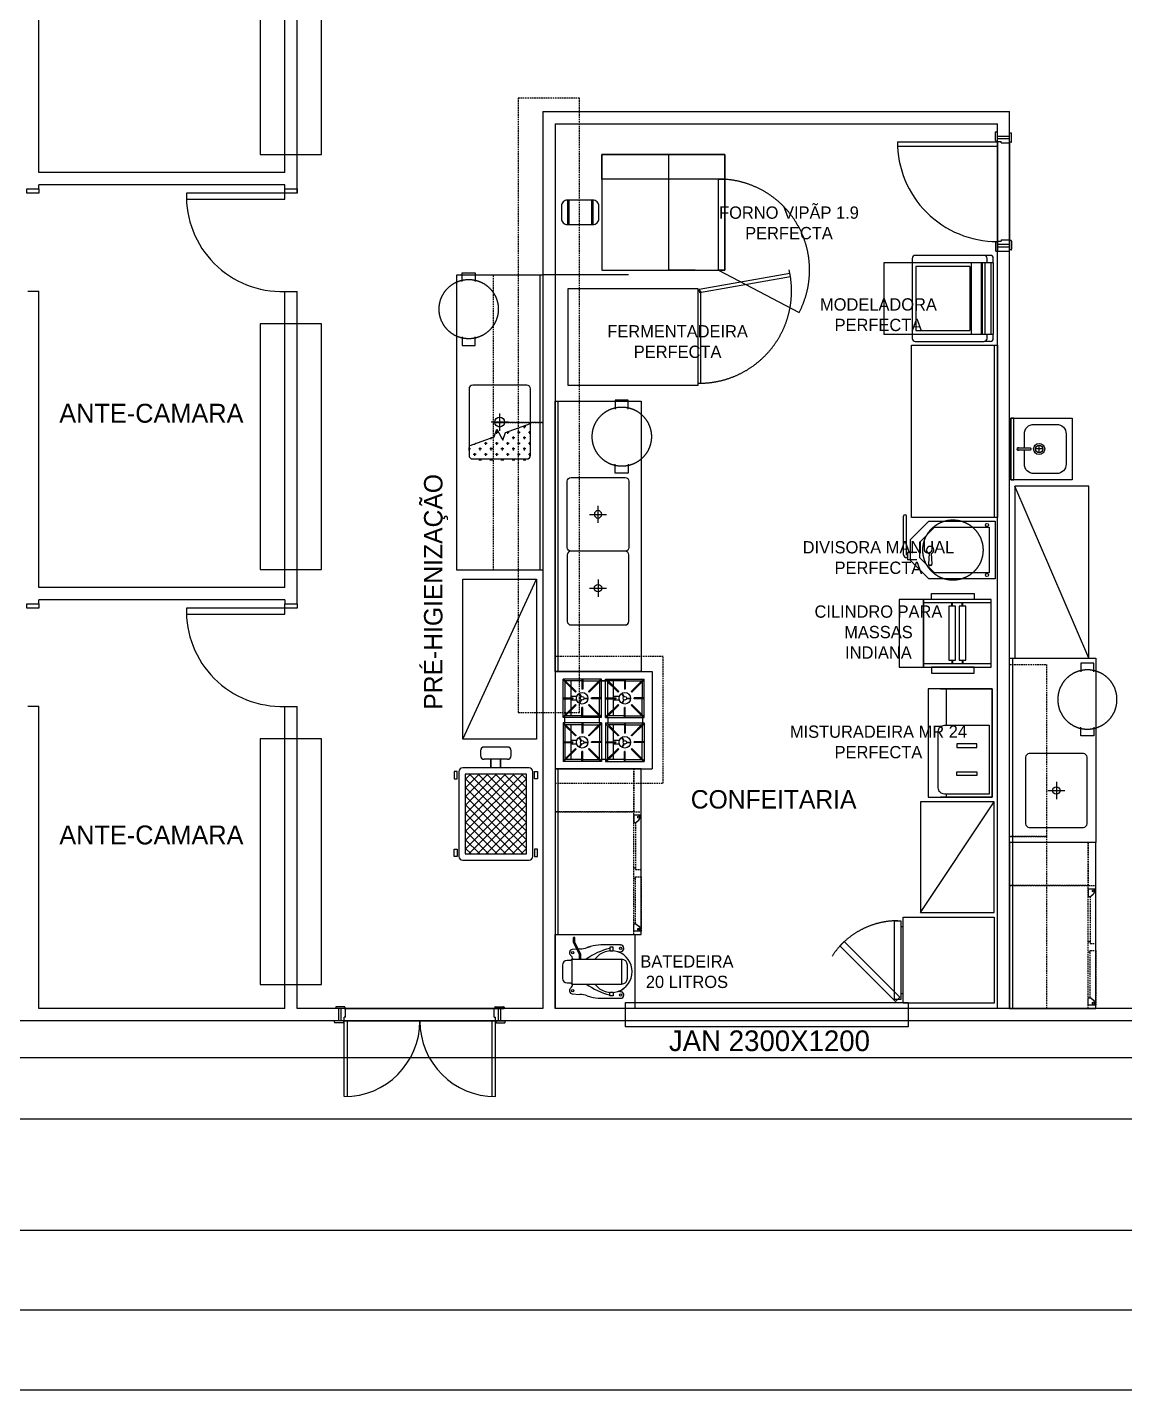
# Model space of a CAD drawing. Header units: millimetres. Extents: x -18806 to 201070, y -25046 to 92854.
# Drawn here: x 67448 to 76381, y -19187 to -8103 of the extents above; entities that cross this region are included whole.
import ezdxf
from ezdxf.enums import TextEntityAlignment as Align

# ---------------------------------------------------------------- set-up
doc = ezdxf.new("R2010")
doc.units = ezdxf.units.MM
doc.header["$LTSCALE"] = 50
doc.linetypes.add('HIDDEN', pattern=[0.375, 0.25, -0.125])
doc.linetypes.add('HIDDEN2', pattern=[0.1875, 0.125, -0.0625])
for name, color, linetype in [('9-LAYOUT', 8, 'Continuous'), ('LAYA', 8, 'Continuous'), ('LAYC', 4, 'Continuous'), ('P1', 1, 'Continuous'), ('P2', 2, 'Continuous'), ('SOB', 8, 'HIDDEN2'), ('TEXTO_LEGENDA', 7, 'Continuous')]:
    doc.layers.add(name, color=color, linetype=linetype)
doc.styles.add('1', font='stylu.ttf', dxfattribs={"width": 0.75, "height": 0.35})
doc.styles.add('2', font='stylu.ttf', dxfattribs={"height": 0.35})
doc.styles.add('arial', font='ARIAL.TTF')
doc.dimstyles.new('1', dxfattribs={"dimtxt": 0.2, "dimasz": 0.1, "dimexe": 0.1, "dimexo": 0.9, "dimgap": 0.1, "dimtad": 1, "dimzin": 0, "dimdsep": 46, "dimtxsty": '1', "dimsah": 1, "dimcen": -0.1, "dimclrt": 1, "dimadec": 0, "dimazin": 0, "dimtfac": 1, "dimtmove": 0, "dimatfit": 1, "dimfxl": 0, "dimtolj": 1, "dimtzin": 0, "dimarcsym": 0})
doc.dimstyles.new('RB', dxfattribs={"dimscale": 0, "dimtxt": 0.15, "dimasz": 0.15, "dimexe": 0.15, "dimexo": 0.2, "dimgap": 0.05, "dimtad": 1, "dimzin": 1, "dimtxsty": 'arial', "dimcen": 0.09, "dimclrd": 7, "dimclre": 7, "dimclrt": 7, "dimadec": 1, "dimazin": 0, "dimtfac": 1, "dimtofl": 0, "dimtmove": 2, "dimatfit": 2, "dimfxl": 0, "dimarcsym": 0})

# ---------------------------------------------------------------- blocks, each defined once
blk = doc.blocks.new('*D196')
at = {"color": 0, "lineweight": -2}
for p, q in [((55901, -16987), (55901, -19187)), ((113171, -16987), (113171, -19187)), ((55901, -19187), (113171, -19187))]:
    blk.add_line(p, q, dxfattribs=at)
at = {"color": 0}
for points in [[(55901, -19187), (55901, -19187), (55901, -19187)], [(113171, -19187), (113171, -19187), (113171, -19187)]]:
    blk.add_solid(points, dxfattribs=at)
at = {"layer": 'Defpoints', "color": 0}
for p in [(55901, -16986), (113171, -16986), (113171, -19187)]:
    blk.add_point(p, dxfattribs=at)
at = {"color": 7, "insert": (84536, -19186), "char_height": 0.35, "attachment_point": 5, "style": '1'}
blk.add_mtext('\\A1;57270.00', dxfattribs=at)
blk = doc.blocks.new('*D197')
at = {"color": 0, "lineweight": -2}
for p, q in [((56101, -16487), (56101, -18536)), ((112971, -16487), (112971, -18536)), ((56101, -18536), (112971, -18536))]:
    blk.add_line(p, q, dxfattribs=at)
at = {"color": 0}
for points in [[(56101, -18536), (56101, -18536), (56101, -18536)], [(112971, -18536), (112971, -18536), (112971, -18536)]]:
    blk.add_solid(points, dxfattribs=at)
at = {"layer": 'Defpoints', "color": 0}
for p in [(56101, -16486), (112971, -16486), (112971, -18536)]:
    blk.add_point(p, dxfattribs=at)
at = {"color": 7, "insert": (84536, -18535), "char_height": 0.35, "attachment_point": 5, "style": '1'}
blk.add_mtext('\\A1;56870.00', dxfattribs=at)
blk = doc.blocks.new('*D198')
at = {"color": 0, "lineweight": -2}
for p, q in [((59101, -16191), (59101, -17893)), ((109971, -16191), (109971, -17893)), ((109971, -17892), (59101, -17892))]:
    blk.add_line(p, q, dxfattribs=at)
at = {"color": 0}
for points in [[(59101, -17892), (59101, -17892), (59101, -17892)], [(109971, -17892), (109971, -17892), (109971, -17892)]]:
    blk.add_solid(points, dxfattribs=at)
at = {"layer": 'Defpoints', "color": 0}
for p in [(59101, -16190), (109971, -16190), (59101, -17892)]:
    blk.add_point(p, dxfattribs=at)
at = {"color": 7, "insert": (84536, -17892), "char_height": 0.35, "attachment_point": 5, "style": '1'}
blk.add_mtext('\\A1;50870.00', dxfattribs=at)
blk = doc.blocks.new('BATEDEIRA_20')
at = {"layer": 'LAYA'}
for p, q in [((0.208, -0.098), (0.208, -0.127)), ((0.352, -0.06), (0.246, -0.06)), ((0.391, -0.127), (0.391, -0.098)), ((0.119, -0.14), (0.114, -0.203)), ((0.208, -0.127), (0.198, -0.137)), ((0.208, -0.127), (0.198, -0.137)), ((0.198, -0.137), (0.198, -0.144)), ((0.4, -0.137), (0.391, -0.127)), ((0.391, -0.127), (0.4, -0.137)), ((0.4, -0.144), (0.4, -0.137)), ((0.4, -0.199), (0.44, -0.199)), ((0.4, -0.209), (0.442, -0.209)), ((0.44, -0.199), (0.536, -0.151)), ((0.442, -0.209), (0.44, -0.199)), ((0.442, -0.209), (0.539, -0.161)), ((0.482, -0.178), (0.479, -0.14)), ((0.484, -0.203), (0.482, -0.178)), ((0.484, -0.203), (0.483, -0.189)), ((0.536, -0.151), (0.578, -0.151)), ((0.539, -0.161), (0.536, -0.151)), ((0.539, -0.161), (0.578, -0.161)), ((0.578, -0.161), (0.578, -0.151)), ((0.103, -0.262), (0.095, -0.289)), ((0.504, -0.289), (0.496, -0.262)), ((0.496, -0.262), (0.504, -0.289)), ((0.082, -0.372), (0.082, -0.534)), ((0.516, -0.534), (0.516, -0.372)), ((0.135, -0.539), (0.139, -0.513)), ((0.139, -0.513), (0.135, -0.539)), ((0.4, -0.541), (0.198, -0.541)), ((0.459, -0.513), (0.463, -0.539)), ((0.459, -0.513), (0.463, -0.539))]:
    blk.add_line(p, q, dxfattribs=at)
for points in [[(0.131, -0.474), (0.102, -0.474), (0.102, -0.445), (0.131, -0.445)], [(0.468, -0.474), (0.497, -0.474), (0.497, -0.445), (0.468, -0.445)]]:
    blk.add_lwpolyline(points, close=True, dxfattribs=at)
for centre in [(0.145, -0.144), (0.453, -0.144), (0.109, -0.534), (0.489, -0.534)]:
    blk.add_circle(centre, 0.00963, dxfattribs=at)
for centre, radius, start, end in [((0.246, -0.098), 0.0385, 90, 180), ((0.352, -0.098), 0.0385, 0, 90), ((-0.174, -0.179), 0.289, 343.3008, 355.2364), ((-0.174, -0.179), 0.289, 343.3008, 355.2364), ((0.145, -0.144), 0.0266, 40.1184, 170.4727), ((0.202, -0.096), 0.0481, 220.1184, 264.673), ((0.396, -0.096), 0.0481, 275.327, 319.8816), ((0.453, -0.144), 0.0266, 9.5273, 139.8816), ((0.772, -0.179), 0.289, 184.7636, 196.6992), ((0.371, -0.372), 0.289, 163.3008, 180), ((0.613, -0.559), 0.515, 143.716, 167.2529), ((0.299, -0.459), 0.169, 126.8699, 53.1301), ((-0.015, -0.559), 0.515, 12.7471, 36.284), ((0.227, -0.372), 0.289, 0, 16.6992), ((0.109, -0.534), 0.0265, 180, 350.356), ((0.109, -0.534), 0.0265, 180, 350.356), ((0.299, -0.459), 0.169, 198.5688, 341.4312), ((0.489, -0.534), 0.0265, 189.644, 0), ((0.489, -0.534), 0.0265, 189.644, 0)]:
    blk.add_arc(centre, radius, start, end, dxfattribs=at)
at = {"layer": 'LAYC'}
for p, q in [((0.198, -0.137), (0.198, -0.541)), ((0.4, -0.137), (0.198, -0.137)), ((0.4, -0.137), (0.4, -0.541)), ((0.246, -0.589), (0.352, -0.589))]:
    blk.add_line(p, q, dxfattribs=at)
blk.add_lwpolyline([(0, 0), (0.6, 0), (0.6, -0.65), (0, -0.65)], close=True, dxfattribs=at)
for centre, start, end in [((0.246, -0.541), 180, 270), ((0.352, -0.541), 270, 0)]:
    blk.add_arc(centre, 0.0481, start, end, dxfattribs=at)
blk = doc.blocks.new('RHM1350E')
at = {"layer": '9-LAYOUT'}
for p, q in [((0, -25), (1350, -25)), ((458, -655), (458, -640)), ((542, -655), (542, -640))]:
    blk.add_line(p, q, dxfattribs=at)
blk.add_lwpolyline([(0, -700), (1350, -700), (1350, 0), (0, 0)], close=True, dxfattribs=at)
at = {"layer": '9-LAYOUT', "linetype": 'HIDDEN'}
for points in [[(0, 0), (0, -640), (1000, -640), (1000, 0)], [(1000, -640), (1350, -640), (1350, 0), (1000, 0)], [(1000, -700), (1350, -700), (1350, -640), (1000, -640)]]:
    blk.add_lwpolyline(points, close=True, dxfattribs=at)
at = {"layer": '9-LAYOUT'}
for points in [[(88, -654, -0.16868), (86, -660), (68, -682, -0.239349), (52, -690), (38, -690, -0.414214), (28, -680), (28, -640), (88, -640)], [(912, -654, 0.16868), (914, -660), (932, -682, 0.239349), (948, -690), (962, -690, 0.414214), (972, -680), (972, -640), (912, -640)]]:
    blk.add_lwpolyline(points, format="xyb", close=True, dxfattribs=at)
at = {"layer": '9-LAYOUT', "linetype": 'HIDDEN'}
for points in [[(88, -655), (471, -655), (471, -700), (28, -700), (28, -680)], [(912, -655), (529, -655), (529, -700), (972, -700), (972, -680)]]:
    blk.add_lwpolyline(points, dxfattribs=at)
at = {"layer": '9-LAYOUT'}
for centre in [(44, -680), (956, -680)]:
    blk.add_circle(centre, 7.12, dxfattribs=at)
blk = doc.blocks.new('1-127. Fogão 4 bocas simples pain.comb')
at = {"layer": 'P1'}
for p, q in [((-39.5, 0), (39.5, 0)), ((-25.2, -21.8), (-25.2, -22.5)), ((-22.8, -16.6), (-23.3, -17.1)), ((-17.4, -14.7), (-18.1, -14.7)), ((-12.7, -16.6), (-12.2, -17.1)), ((-10.3, -21.8), (-10.3, -22.5)), ((10.5, -21.8), (10.5, -22.5)), ((12.9, -16.6), (12.4, -17.1)), ((18.3, -14.7), (17.6, -14.7)), ((23, -16.6), (23.5, -17.1)), ((25.4, -21.8), (25.4, -22.5)), ((-23.3, -27.2), (-22.8, -27.7)), ((-18.1, -29.6), (-17.4, -29.6)), ((-12.2, -27.2), (-12.7, -27.7)), ((12.4, -27.2), (12.9, -27.7)), ((17.6, -29.6), (18.3, -29.6)), ((23.5, -27.2), (23, -27.7)), ((-22.8, -51.3), (-23.3, -51.8)), ((-17.4, -49.4), (-18.1, -49.4)), ((-12.7, -51.3), (-12.2, -51.8)), ((12.9, -51.3), (12.4, -51.8)), ((18.3, -49.4), (17.6, -49.4)), ((23, -51.3), (23.5, -51.8)), ((-25.2, -56.5), (-25.2, -57.3)), ((-23.3, -61.9), (-22.8, -62.4)), ((-18.1, -64.4), (-17.4, -64.4)), ((-12.2, -61.9), (-12.7, -62.4)), ((-10.3, -56.5), (-10.3, -57.3)), ((10.5, -56.5), (10.5, -57.3)), ((12.4, -61.9), (12.9, -62.4)), ((17.6, -64.4), (18.3, -64.4)), ((23.5, -61.9), (23, -62.4)), ((25.4, -56.5), (25.4, -57.3)), ((-39.5, -79), (39.5, -79))]:
    blk.add_line(p, q, dxfattribs=at)
at = {"layer": 'P1', "color": 1, "linetype": 'Continuous'}
for p, q in [((-39.5, -79), (-39.5, 0)), ((-2.1, -6.5), (-33.4, -6.5)), ((-33.4, -37.8), (-33.4, -6.5)), ((-33.4, -7.1), (-23.3, -17.1)), ((-32.8, -6.5), (-22.8, -16.6)), ((-31.9, -21.8), (-31.9, -8.6)), ((-31.3, -8), (-18.1, -8)), ((-18.1, -6.5), (-18.1, -14.7)), ((-17.4, -6.5), (-17.4, -14.7)), ((-4.2, -8), (-17.4, -8)), ((-2.7, -6.5), (-12.7, -16.6)), ((-2.1, -7.1), (-12.2, -17.1)), ((-3.6, -21.4), (-3.6, -8.6)), ((-2.1, -37.8), (-2.1, -6.5)), ((-2.1, -7.8), (2.3, -7.8)), ((2.3, -6.5), (33.6, -6.5)), ((2.3, -37.8), (2.3, -6.5)), ((2.3, -7.1), (12.4, -17.1)), ((2.9, -6.5), (12.9, -16.6)), ((3.8, -21.8), (3.8, -8.6)), ((4.4, -8), (17.6, -8)), ((17.6, -6.5), (17.6, -14.7)), ((18.3, -6.5), (18.3, -14.7)), ((31.5, -8), (18.3, -8)), ((33, -6.5), (23, -16.6)), ((33.6, -7.1), (23.5, -17.1)), ((32.1, -21.4), (32.1, -8.6)), ((33.6, -37.8), (33.6, -6.5)), ((39.5, -79), (39.5, 0)), ((-33.4, -21.8), (-25.2, -21.8)), ((-17.9, -20.7), (-17.9, -17.5)), ((-17.6, -20.7), (-17.6, -17.5)), ((-2.1, -21.8), (-10.3, -21.8)), ((-3.6, -21.8), (-3.6, -16.6)), ((2.3, -21.8), (10.5, -21.8)), ((17.8, -20.7), (17.8, -17.5)), ((18.1, -20.7), (18.1, -17.5)), ((33.6, -21.8), (25.4, -21.8)), ((32.1, -21.8), (32.1, -16.6)), ((-33.4, -22.5), (-25.2, -22.5)), ((-33.4, -37.2), (-23.3, -27.2)), ((-32.8, -37.8), (-22.8, -27.7)), ((-31.9, -22.5), (-31.9, -35.7)), ((-27.4, -31.3), (-31.8, -31.3)), ((-18.1, -31.3), (-26.3, -31.3)), ((-19.1, -22.7), (-21.9, -24.3)), ((-18.9, -23), (-21.7, -24.7)), ((-19.3, -26.6), (-19.3, -31.3)), ((-18.1, -37.8), (-18.1, -29.6)), ((-17.4, -37.8), (-17.4, -29.6)), ((-9.2, -31.3), (-17.4, -31.3)), ((-16.6, -23), (-13.8, -24.7)), ((-16.4, -22.7), (-13.6, -24.3)), ((-16.2, -26.6), (-16.2, -31.3)), ((-2.7, -37.8), (-12.7, -27.7)), ((-2.1, -37.2), (-12.2, -27.2)), ((-2.1, -22.5), (-10.3, -22.5)), ((-3.6, -31.3), (-8.1, -31.3)), ((-3.6, -22.5), (-3.6, -35.7)), ((2.3, -22.5), (10.5, -22.5)), ((2.3, -37.2), (12.4, -27.2)), ((2.9, -37.8), (12.9, -27.7)), ((3.8, -22.5), (3.8, -35.7)), ((8.3, -31.3), (3.9, -31.3)), ((17.6, -31.3), (9.4, -31.3)), ((16.6, -22.7), (13.8, -24.3)), ((16.8, -23), (14, -24.7)), ((16.5, -26.6), (16.5, -31.3)), ((17.6, -37.8), (17.6, -29.6)), ((18.3, -37.8), (18.3, -29.6)), ((26.5, -31.3), (18.3, -31.3)), ((19.1, -23), (21.9, -24.7)), ((19.3, -22.7), (22.1, -24.3)), ((19.5, -26.6), (19.5, -31.3)), ((33, -37.8), (23, -27.7)), ((33.6, -37.2), (23.5, -27.2)), ((33.6, -22.5), (25.4, -22.5)), ((32.1, -31.3), (27.6, -31.3)), ((32.1, -22.5), (32.1, -35.7)), ((-2.1, -37.8), (-33.4, -37.8)), ((-33.4, -41.3), (-33.4, -72.5)), ((-2.1, -41.3), (-33.4, -41.3)), ((-33.4, -41.8), (-23.3, -51.8)), ((-32.8, -41.3), (-22.8, -51.3)), ((-31.9, -37.8), (-31.9, -41.3)), ((-31.9, -41.3), (-31.9, -38.8)), ((-31.9, -56.5), (-31.9, -43.3)), ((-31.3, -36.3), (-18.1, -36.3)), ((-31.3, -42.8), (-18.1, -42.8)), ((-18.1, -41.3), (-18.1, -49.4)), ((-17.4, -36.3), (-4.2, -36.3)), ((-17.4, -41.3), (-17.4, -49.4)), ((-4.2, -42.8), (-17.4, -42.8)), ((-2.7, -41.3), (-12.7, -51.3)), ((-2.1, -41.8), (-12.2, -51.8)), ((-3.6, -56.1), (-3.6, -43.3)), ((-2.1, -36), (2.3, -36)), ((-2.1, -41.3), (-2.1, -72.5)), ((-2.1, -43.1), (2.3, -43.1)), ((2.3, -37.8), (33.6, -37.8)), ((2.3, -41.3), (33.6, -41.3)), ((2.3, -41.3), (2.3, -72.5)), ((2.3, -41.8), (12.4, -51.8)), ((2.9, -41.3), (12.9, -51.3)), ((3.8, -56.5), (3.8, -43.3)), ((4.4, -36.3), (17.6, -36.3)), ((4.4, -42.8), (17.6, -42.8)), ((17.6, -41.3), (17.6, -49.4)), ((18.3, -36.3), (31.5, -36.3)), ((18.3, -41.3), (18.3, -49.4)), ((31.5, -42.8), (18.3, -42.8)), ((33, -41.3), (23, -51.3)), ((33.6, -41.8), (23.5, -51.8)), ((31.9, -37.8), (31.9, -41.3)), ((32.1, -56.1), (32.1, -43.3)), ((33.6, -41.3), (33.6, -72.5)), ((-17.9, -55.4), (-17.9, -52.2)), ((-17.6, -55.4), (-17.6, -52.2)), ((-3.6, -56.5), (-3.6, -51.4)), ((17.8, -55.4), (17.8, -52.2)), ((18.1, -55.4), (18.1, -52.2)), ((32.1, -56.5), (32.1, -51.4)), ((-33.4, -56.5), (-25.2, -56.5)), ((-33.4, -57.3), (-25.2, -57.3)), ((-33.4, -72), (-23.3, -61.9)), ((-32.8, -72.5), (-22.8, -62.4)), ((-31.9, -57.3), (-31.9, -70.5)), ((-27.4, -66), (-31.8, -66)), ((-18.1, -66), (-26.3, -66)), ((-19.1, -57.4), (-21.9, -59.1)), ((-18.9, -57.8), (-21.7, -59.4)), ((-19.3, -61.3), (-19.3, -66)), ((-18.1, -72.5), (-18.1, -64.4)), ((-17.4, -72.5), (-17.4, -64.4)), ((-9.2, -66), (-17.4, -66)), ((-16.6, -57.8), (-13.8, -59.4)), ((-16.4, -57.4), (-13.6, -59.1)), ((-16.2, -61.3), (-16.2, -66)), ((-2.7, -72.5), (-12.7, -62.4)), ((-2.1, -72), (-12.2, -61.9)), ((-2.1, -56.5), (-10.3, -56.5)), ((-2.1, -57.3), (-10.3, -57.3)), ((-3.6, -66), (-8.1, -66)), ((-3.6, -57.3), (-3.6, -70.5)), ((2.3, -56.5), (10.5, -56.5)), ((2.3, -57.3), (10.5, -57.3)), ((2.3, -72), (12.4, -61.9)), ((2.9, -72.5), (12.9, -62.4)), ((3.8, -57.3), (3.8, -70.5)), ((8.3, -66), (3.9, -66)), ((17.6, -66), (9.4, -66)), ((16.6, -57.4), (13.8, -59.1)), ((16.8, -57.8), (14, -59.4)), ((16.5, -61.3), (16.5, -66)), ((17.6, -72.5), (17.6, -64.4)), ((18.3, -72.5), (18.3, -64.4)), ((26.5, -66), (18.3, -66)), ((19.1, -57.8), (21.9, -59.4)), ((19.3, -57.4), (22.1, -59.1)), ((19.5, -61.3), (19.5, -66)), ((33, -72.5), (23, -62.4)), ((33.6, -72), (23.5, -61.9)), ((33.6, -56.5), (25.4, -56.5)), ((33.6, -57.3), (25.4, -57.3)), ((32.1, -66), (27.6, -66)), ((32.1, -57.3), (32.1, -70.5)), ((-2.1, -72.5), (-33.4, -72.5)), ((-31.3, -71), (-18.1, -71)), ((-17.4, -71), (-4.2, -71)), ((-2.1, -71.3), (2.3, -71.3)), ((2.3, -72.5), (33.6, -72.5)), ((4.4, -71), (17.6, -71)), ((18.3, -71), (31.5, -71))]:
    blk.add_line(p, q, dxfattribs=at)
for centre, radius in [((-17.8, -22.2), 4.7), ((-17.8, -22.2), 1.45), ((18, -22.2), 4.7), ((18, -22.2), 1.45), ((-17.8, -56.9), 4.7), ((18, -56.9), 4.7), ((-17.8, -56.9), 1.45), ((18, -56.9), 1.45)]:
    blk.add_circle(centre, radius, dxfattribs=at)
blk = doc.blocks.new('MILE220C')
at = {"layer": '9-LAYOUT'}
blk.add_line((0, -25), (2200, -25), dxfattribs=at)
blk.add_lwpolyline([(0, -700), (0, 0), (2200, 0), (2200, -700)], close=True, dxfattribs=at)
blk = doc.blocks.new('60')
at = {"layer": 'LAYA'}
for p, q in [((0, -0.42), (0, -0.28)), ((-0.07, -0.35), (0.07, -0.35))]:
    blk.add_line(p, q, dxfattribs=at)
blk.add_circle((0, -0.35), 0.03, dxfattribs=at)
at = {"layer": 'LAYC'}
blk.add_lwpolyline([(-0.27, -0.6), (0.27, -0.6, 0.414214), (0.3, -0.57), (0.3, -0.13, 0.414214), (0.27, -0.1), (-0.27, -0.1, 0.414214), (-0.3, -0.13), (-0.3, -0.57, 0.414214)], format="xyb", close=True, dxfattribs=at)
blk = doc.blocks.new('Car80li')
at = {"layer": 'SOB'}
for points in [[(-0.225, 0.053), (-0.296, 0.053), (-0.296, -0.053), (-0.225, -0.053)], [(0.225, 0.053), (0.296, 0.053), (0.296, -0.053), (0.225, -0.053)]]:
    blk.add_lwpolyline(points, dxfattribs=at)
blk.add_circle((0, 0), 0.241, dxfattribs=at)
blk = doc.blocks.new('VIPÃO 1.9')
at = {"layer": 'LAYA'}
for p, q in [((0.15, 1.015), (0.15, 0.815)), ((0.16, 1.015), (0.16, 0.815)), ((0.345, 1.015), (0.345, 0.815)), ((0.355, 1.015), (0.355, 0.815))]:
    blk.add_line(p, q, dxfattribs=at)
blk.add_lwpolyline([(0.15, 0.815), (0.355, 0.815, 0.414214), (0.405, 0.865), (0.405, 0.965, 0.414214), (0.355, 1.015), (0.15, 1.015, 0.414214), (0.1, 0.965), (0.1, 0.865, 0.414214)], format="xyb", close=True, dxfattribs=at)
at = {"layer": 'LAYC'}
for points in [[(0.43, 0.445), (1.43, 0.445), (1.43, 1.385), (0.43, 1.385)], [(0.43, 1.385), (1.43, 1.385), (1.43, 1.185), (0.43, 1.185)], [(1.38, 1.185), (1.43, 1.185), (1.43, 0.445), (1.38, 0.445)]]:
    blk.add_lwpolyline(points, close=True, dxfattribs=at)
at = {"layer": 'SOB'}
blk.add_line((1.38, 0.445), (2.035, 0.1), dxfattribs=at)
blk.add_arc((1.38, 0.445), 0.74, 332.2155, 90, dxfattribs=at)
blk = doc.blocks.new('FERMENTADEIRA')
at = {"layer": 'LAYC'}
for points in [[(0, 0.79), (1.055, 0.79), (1.055, 0), (0, 0)], [(1.055, 0.02), (1.08, 0.02), (1.08, 0.77), (1.055, 0.77)]]:
    blk.add_lwpolyline(points, close=True, dxfattribs=at)
at = {"layer": 'SOB'}
blk.add_lwpolyline([(1.808, 0.888), (1.804, 0.913), (1.065, 0.782), (1.07, 0.758)], close=True, dxfattribs=at)
at = {"layer": 'SOB', "ltscale": 2}
blk.add_arc((1.068, 0.77), 0.75, 270, 13.2967, dxfattribs=at)
blk = doc.blocks.new('*D218')
at = {"layer": 'Defpoints', "color": 0}
for p in [(72670, -9139), (72883, -9139), (72883, -10079)]:
    blk.add_point(p, dxfattribs=at)
at = {"layer": 'LAYC', "color": 7, "lineweight": -2}
for p, q in [((72883, -9139), (72669, -9139)), ((72670, -10079), (72670, -9139)), ((72883, -10079), (72669, -10079))]:
    blk.add_line(p, q, dxfattribs=at)
at = {"layer": 'LAYC', "color": 7}
for points in [[(72669, -9139), (72670, -9139), (72670, -9139)], [(72669, -10079), (72670, -10079), (72670, -10079)]]:
    blk.add_solid(points, dxfattribs=at)
at = {"layer": 'LAYC', "color": 7, "insert": (72669, -9609), "char_height": 0.15, "attachment_point": 5, "rotation": 90, "style": 'arial'}
blk.add_mtext('940,00', dxfattribs=at)
blk = doc.blocks.new('MODELADORA_RT')
at = {"layer": 'LAYA'}
for p, q in [((-0.29, 0.26), (-0.73, 0.26)), ((-0.73, 0.26), (-0.73, -0.26)), ((-0.29, 0.26), (-0.29, -0.26)), ((-0.28, 0.29), (-0.28, -0.29)), ((-0.2, 0.29), (-0.2, -0.29)), ((-0.19, 0.29), (-0.19, -0.29)), ((-0.17, 0.29), (-0.17, -0.29)), ((-0.73, -0.26), (-0.29, -0.26))]:
    blk.add_line(p, q, dxfattribs=at)
at = {"layer": 'LAYC'}
for p, q in [((-0.175, 0.35), (-0.735, 0.35)), ((-0.125, 0.35), (-0.175, 0.35)), ((-0.1, 0.29), (-0.99, 0.29)), ((-0.99, 0.29), (-0.99, -0.29)), ((-0.76, 0.325), (-0.76, -0.325)), ((-0.15, 0.29), (-0.15, 0.325)), ((-0.12, 0.29), (-0.12, -0.29)), ((-0.1, 0.29), (-0.1, 0.325)), ((-0.1, 0.29), (-0.1, -0.29)), ((-0.99, -0.29), (-0.1, -0.29)), ((-0.15, -0.325), (-0.15, -0.29)), ((-0.1, -0.325), (-0.1, -0.29)), ((-0.735, -0.35), (-0.175, -0.35)), ((-0.125, -0.35), (-0.175, -0.35))]:
    blk.add_line(p, q, dxfattribs=at)
for centre, start, end in [((-0.735, 0.325), 90, 180), ((-0.175, 0.325), 0, 90), ((-0.125, 0.325), 0, 90), ((-0.735, -0.325), 180, 270), ((-0.175, -0.325), 270, 0), ((-0.125, -0.325), 270, 0)]:
    blk.add_arc(centre, 0.025, start, end, dxfattribs=at)
blk = doc.blocks.new('DIVISORA')
at = {"layer": 'LAYA'}
for p, q in [((-0.402, -0.038), (-0.402, 0.275)), ((-0.377, -0.042), (-0.377, 0.275)), ((-0.37, -0.038), (-0.377, -0.038)), ((-0.37, -0.062), (-0.377, -0.062)), ((-0.37, -0.02), (-0.37, -0.08)), ((-0.295, -0.02), (-0.37, -0.02)), ((-0.295, -0.08), (-0.37, -0.08)), ((-0.193, -0.025), (-0.199, -0.115)), ((-0.177, -0.025), (-0.171, -0.115)), ((-0.181, -0.126), (-0.189, -0.126))]:
    blk.add_line(p, q, dxfattribs=at)
for centre, radius, start, end in [((-0.39, 0.275), 0.0125, 0, 180), ((-0.185, 0), 0.03, 280.6977, 259.3023), ((-0.377, -0.038), 0.025, 180, 270), ((-0.189, -0.116), 0.01, 176.1859, 270), ((-0.189, -0.116), 0.007, 176.1859, 270), ((-0.181, -0.116), 0.007, 270, 3.8141), ((-0.181, -0.116), 0.01, 270, 3.8141)]:
    blk.add_arc(centre, radius, start, end, dxfattribs=at)
at = {"layer": 'LAYC'}
for points in [[(-0.195, 0.235), (0.345, 0.235), (0.345, -0.235), (-0.195, -0.235), (-0.345, -0.085), (-0.345, 0.085)], [(-0.149, 0.185), (0.295, 0.185), (0.295, -0.185), (-0.149, -0.185), (-0.27, -0.064), (-0.27, 0.064)]]:
    blk.add_lwpolyline(points, close=True, dxfattribs=at)
for centre in [(0.277, 0.203), (0.277, -0.203)]:
    blk.add_circle(centre, 0.0125, dxfattribs=at)
at = {"layer": 'SOB'}
blk.add_circle((0, 0), 0.245, dxfattribs=at)
blk = doc.blocks.new('MISTURADEIRA MR_24')
at = {"layer": 'LAYC'}
for p, q in [((0.1, -0.98), (0.1, -0.1)), ((0.1, -0.1), (0.52, -0.1)), ((0.47, -0.1), (0.47, -0.125)), ((0.47, -0.685), (0.47, -0.98)), ((0.52, -0.98), (0.1, -0.98))]:
    blk.add_line(p, q, dxfattribs=at)
for points in [[(0.62, -0.98), (0.62, -0.1), (0.1, -0.1), (0.1, -0.98)], [(0.225, -0.275), (0.388, -0.275), (0.388, -0.305), (0.225, -0.305)], [(0.225, -0.535), (0.388, -0.535), (0.388, -0.505), (0.225, -0.505)]]:
    blk.add_lwpolyline(points, close=True, dxfattribs=at)
blk.add_lwpolyline([(0.125, -0.685), (0.125, -0.125), (0.488, -0.125, -0.414214), (0.538, -0.175), (0.538, -0.635, -0.414214), (0.488, -0.685)], format="xyb", close=True, dxfattribs=at)
blk = doc.blocks.new('CILINDRO INDIANA')
at = {"layer": 'LAYA'}
for p, q in [((0.056, 0.321), (0.028, 0.321)), ((0.056, 0.316), (0.028, 0.316)), ((0.056, 0.237), (0.028, 0.237)), ((0.056, 0.232), (0.028, 0.232)), ((0.494, 0.321), (0.522, 0.321)), ((0.494, 0.316), (0.522, 0.316)), ((0.494, 0.237), (0.522, 0.237)), ((0.494, 0.232), (0.522, 0.232))]:
    blk.add_line(p, q, dxfattribs=at)
for points in [[(0.522, 0), (0.522, 0.55), (0.028, 0.55), (0.028, 0)], [(0.494, 0.29), (0.494, 0.346), (0.056, 0.346), (0.056, 0.29)], [(0.494, 0.206), (0.494, 0.262), (0.056, 0.262), (0.056, 0.206)]]:
    blk.add_lwpolyline(points, close=True, dxfattribs=at)
at = {"layer": 'LAYC'}
for points in [[(0, 0.55), (0.55, 0.55), (0.55, 0.75), (0, 0.75)], [(0, 0.14), (0, 0.487), (-0.049, 0.487), (-0.049, 0.14)], [(0.55, 0), (0.55, 0.55), (0, 0.55), (0, 0)], [(0.55, 0.14), (0.55, 0.487), (0.599, 0.487), (0.599, 0.14)]]:
    blk.add_lwpolyline(points, close=True, dxfattribs=at)
blk = doc.blocks.new('RV-2')
at = {"layer": 'LAYA', "linetype": 'HIDDEN2'}
blk.add_lwpolyline([(-0.15, -1.27), (0.302, -0.817), (0.338, -0.853), (-0.115, -1.305)], close=True, dxfattribs=at)
blk.add_arc((0.32, -0.835), 0.64, 180, 236.6497, dxfattribs=at)
at = {"layer": 'LAYC'}
for p, q in [((-0.273, -0.81), (-0.273, -0.79)), ((0.273, -0.81), (0.273, -0.79))]:
    blk.add_line(p, q, dxfattribs=at)
for points in [[(-0.35, -0.05), (0.35, -0.05), (0.35, -0.79), (-0.35, -0.79)], [(-0.32, -0.81), (0.32, -0.81), (0.32, -0.86), (-0.32, -0.86)]]:
    blk.add_lwpolyline(points, close=True, dxfattribs=at)
blk = doc.blocks.new('PORGRAN')
at = {"layer": 'P2', "linetype": 'Continuous'}
for p, q in [((-92.5, -3.9), (-92.5, -5)), ((-84.5, -5), (-92.5, -5)), ((-84.5, -5), (-92.5, -5)), ((-85.4, -3.5), (-92.1, -3.5)), ((-90, -15), (-90, -5)), ((-90, -15), (-90, -5)), ((-88, -15), (-88, -5)), ((-85.5, -5), (-4.5, -5)), ((-85.5, -5), (-4.5, -5)), ((-85, -3.9), (-85, -5)), ((-84.5, -12), (-84.5, -5)), ((-5.5, -12), (-5.5, -5)), ((-5.5, -5), (2.5, -5)), ((-5, -3.9), (-5, -5)), ((-4.6, -3.5), (2.1, -3.5)), ((-2, -15), (-2, -5)), ((0, -15), (0, -5)), ((2.5, -3.9), (2.5, -5)), ((-85.5, -15), (-93.5, -15)), ((-85.5, -15), (-93.5, -15)), ((-93.5, -16.1), (-93.5, -15)), ((-86.4, -16.5), (-93.1, -16.5)), ((-86.4, -16.5), (-93.1, -16.5)), ((-86, -16.1), (-86, -15)), ((-84.5, -12), (-85.5, -12)), ((-85.5, -15), (-85.5, -12)), ((-85.5, -15), (-4.5, -15)), ((-5.5, -12), (-4.5, -12)), ((-4.5, -15), (-4.5, -12)), ((-4.5, -15), (3.5, -15)), ((-4, -16.1), (-4, -15)), ((-3.6, -16.5), (3.1, -16.5)), ((3.5, -16.1), (3.5, -15))]:
    blk.add_line(p, q, dxfattribs=at)
at = {"layer": 'P2'}
for p, q in [((-85.457, -96.3846), (-85.457, -15.1254)), ((-81.8455, -96.3846), (-81.8455, -15.1254))]:
    blk.add_line(p, q, dxfattribs=at)
at = {"layer": 'P2', "linetype": 'Continuous'}
for centre, radius, start, end in [((-92.1, -3.9), 0.4, 90, 180), ((-85.4, -3.9), 0.4, 0, 90), ((-4.6, -3.9), 0.4, 90, 180), ((2.1, -3.9), 0.4, 0, 90), ((-93.1, -16.1), 0.4, 180, 270), ((-86.4, -16.1), 0.4, 270, 0), ((-85.457, -15.1254), 81.2592, 270, 0), ((-3.6, -16.1), 0.4, 180, 270), ((3.1, -16.1), 0.4, 270, 0)]:
    blk.add_arc(centre, radius, start, end, dxfattribs=at)
blk = doc.blocks.new('MILE140C')
at = {"layer": '9-LAYOUT'}
blk.add_line((0, -25), (1400, -25), dxfattribs=at)
blk.add_lwpolyline([(0, -700), (0, 0), (1400, 0), (1400, -700)], close=True, dxfattribs=at)
blk = doc.blocks.new('PORDUPLA')
at = {"layer": 'P2', "linetype": 'Continuous'}
for p, q in [((-1.5, 127.9), (-1.5, 134.6)), ((-1.5, 127.9), (-1.5, 134.6)), ((-1.1, 135), (0, 135)), ((0, 127), (0, 135)), ((0, 127), (0, 135)), ((10, 126), (10, 134)), ((11.1, 134), (10, 134)), ((10, 126), (10, 134)), ((11.5, 126.9), (11.5, 133.6)), ((-1.1, 127.5), (0, 127.5)), ((0, 131.5), (10, 131.5)), ((0, 131.5), (10, 131.5)), ((0, 129.5), (10, 129.5)), ((0, 127), (3, 127)), ((0, 127), (0, 4)), ((3, 126), (3, 127)), ((3, 126), (10, 126)), ((10, 127), (10, 4)), ((10, 127), (10, 4)), ((11.1, 126.5), (10, 126.5)), ((-1.5, 3.1), (-1.5, -3.6)), ((-1.1, 3.5), (0, 3.5)), ((0, 4), (3, 4)), ((0, 4), (0, -4)), ((0, 1.5), (10, 1.5)), ((3, 5), (3, 4)), ((3, 5), (10, 5)), ((10, 5), (10, -3)), ((11.1, 4.5), (10, 4.5)), ((11.5, 4.1), (11.5, -2.6)), ((-1.1, -4), (0, -4)), ((0, -0.5), (10, -0.5)), ((11.1, -3), (10, -3))]:
    blk.add_line(p, q, dxfattribs=at)
at = {"layer": 'P2'}
for p, q in [((-61.6645, 127.0475), (-0.1045, 127.0475)), ((-61.6645, 124.3115), (-0.1045, 124.3115)), ((-61.6645, 6.6885), (-0.1045, 6.6885)), ((-61.6645, 3.9525), (-0.1045, 3.9525))]:
    blk.add_line(p, q, dxfattribs=at)
at = {"layer": 'P2', "linetype": 'Continuous'}
for centre, radius, start, end in [((-1.1, 134.6), 0.4, 90, 180), ((11.1, 133.6), 0.4, 0, 90), ((-0.1045, 127.0475), 61.56, 180, 270), ((-1.1, 127.9), 0.4, 180, 270), ((11.1, 126.9), 0.4, 270, 0), ((-0.1045, 3.9525), 61.56, 90, 180), ((-1.1, 3.1), 0.4, 90, 180), ((11.1, 4.1), 0.4, 0, 90), ((-1.1, -3.6), 0.4, 180, 270), ((11.1, -2.6), 0.4, 270, 0)]:
    blk.add_arc(centre, radius, start, end, dxfattribs=at)
blk = doc.blocks.new('60-E')
at = {"layer": 'LAYA'}
h = blk.add_hatch(dxfattribs=at)
h.set_pattern_fill('CROSS', color=256, scale=0.18, style=0)
h.set_pattern_definition([(0, (-1.060104, -0.35), (0.045, 0.045), [0.0225, -0.0675]), (90, (-1.048854, -0.36125), (-0.045, 0.045), [0.0225, -0.0675])])
h.paths.add_polyline_path([(-0.146, -0.374), (-0.058, -0.326), (-0.119, -0.304), (-0.193, -0.1), (-0.282, -0.1, 0.414214), (-0.312, -0.13), (-0.312, -0.57, 0.414214), (-0.282, -0.6), (-0.011, -0.6), (-0.085, -0.396)])
at = {"layer": 'LAYA', "linetype": 'Continuous'}
for p, q in [((0, -0.42), (0, -0.28)), ((-0.07, -0.35), (0.07, -0.35))]:
    blk.add_line(p, q, dxfattribs=at)
at = {"layer": 'LAYA'}
blk.add_lwpolyline([(-0.193, -0.1), (-0.119, -0.304), (-0.058, -0.326), (-0.146, -0.374), (-0.085, -0.396), (-0.011, -0.6)], dxfattribs=at)
blk.add_circle((0, -0.35), 0.04, dxfattribs=at)
at = {"layer": 'LAYC'}
blk.add_lwpolyline([(-0.27, -0.6), (0.27, -0.6, 0.414214), (0.3, -0.57), (0.3, -0.13, 0.414214), (0.27, -0.1), (-0.27, -0.1, 0.414214), (-0.3, -0.13), (-0.3, -0.57, 0.414214)], format="xyb", close=True, dxfattribs=at)
blk = doc.blocks.new('BAL300')
at = {"layer": 'LAYA'}
h = blk.add_hatch(dxfattribs=at)
h.set_pattern_fill('ANSI37', color=256, scale=0.4, style=0)
h.set_pattern_definition([(45, (-167.17272, -98.54096), (-0.035355339, 0.035355339), []), (135, (-167.17272, -98.54096), (-0.035355339, -0.035355339), [])])
h.paths.add_polyline_path([(0.25, -0.917), (0.25, -0.267), (-0.25, -0.267), (-0.25, -0.917)])
for points in [[(-0.315, -0.245), (-0.34, -0.245), (-0.34, -0.305), (-0.315, -0.305)], [(0.315, -0.245), (0.34, -0.245), (0.34, -0.305), (0.315, -0.305)], [(-0.315, -0.939), (-0.34, -0.939), (-0.34, -0.879), (-0.315, -0.879)], [(0.315, -0.939), (0.34, -0.939), (0.34, -0.879), (0.315, -0.879)]]:
    blk.add_lwpolyline(points, close=True)
for p, q in [((0.25, -0.267), (-0.25, -0.267)), ((-0.25, -0.267), (-0.25, -0.917)), ((0.25, -0.917), (0.25, -0.267)), ((-0.25, -0.917), (0.25, -0.917))]:
    blk.add_line(p, q, dxfattribs=at)
at = {"layer": 'LAYC'}
for p, q in [((-0.125, -0.077), (-0.125, -0.117)), ((0.095, -0.047), (-0.095, -0.047)), ((0.125, -0.117), (0.125, -0.077)), ((0.27, -0.217), (-0.27, -0.217)), ((0.095, -0.147), (-0.095, -0.147)), ((-0.04, -0.217), (-0.04, -0.147)), ((-0.039, -0.217), (-0.039, -0.147)), ((0.039, -0.217), (0.039, -0.147)), ((0.04, -0.217), (0.04, -0.147)), ((-0.3, -0.247), (-0.3, -0.937)), ((0.3, -0.937), (0.3, -0.247)), ((-0.27, -0.967), (0.27, -0.967))]:
    blk.add_line(p, q, dxfattribs=at)
for centre, start, end in [((-0.095, -0.077), 90, 180), ((0.095, -0.077), 0, 90), ((-0.27, -0.247), 90, 180), ((-0.095, -0.117), 180, 270), ((0.095, -0.117), 270, 0), ((0.27, -0.247), 0, 90), ((-0.27, -0.937), 180, 270), ((0.27, -0.937), 270, 0)]:
    blk.add_arc(centre, 0.03, start, end, dxfattribs=at)
blk = doc.blocks.new('MILE240P')
at = {"layer": '9-LAYOUT'}
blk.add_line((0, -25), (2400, -25), dxfattribs=at)
blk.add_lwpolyline([(0, -700), (0, 0), (2400, 0), (2400, -700)], close=True, dxfattribs=at)
blk = doc.blocks.new('PSL-124')
at = {"layer": '9-LAYOUT', "color": 1, "linetype": 'HIDDEN'}
blk.add_lwpolyline([(0, 0), (1200, 0), (1200, -400), (0, -400)], close=True, dxfattribs=at)
blk = doc.blocks.new('MILE150P')
at = {"layer": '9-LAYOUT'}
blk.add_line((0, -25), (1500, -25), dxfattribs=at)
blk.add_lwpolyline([(0, -700), (0, 0), (1500, 0), (1500, -700)], close=True, dxfattribs=at)
blk = doc.blocks.new('Lav')
at = {"layer": 'LAYA'}
for p, q in [((0, -0.27), (0, -0.21)), ((-0.03, -0.24), (0.03, -0.24))]:
    blk.add_line(p, q, dxfattribs=at)
blk.add_lwpolyline([(-0.006, -0.17, 1), (0.006, -0.17), (0.006, -0.07, 1), (-0.006, -0.07)], format="xyb", close=True, dxfattribs=at)
blk.add_lwpolyline([(0.007, -0.12), (0.123, -0.12, -0.414214), (0.2, -0.197), (0.2, -0.383, -0.414214), (0.123, -0.46), (-0.123, -0.46, -0.414214), (-0.2, -0.383), (-0.2, -0.197, -0.414214), (-0.123, -0.12), (-0.007, -0.12)], format="xyb", dxfattribs=at)
for radius in [0.045, 0.03]:
    blk.add_circle((0, -0.24), radius, dxfattribs=at)
blk.add_arc((0, -0.07), 0.011, 303.0557, 236.9443, dxfattribs=at)
at = {"layer": 'LAYC'}
for points in [[(-0.25, -0.035), (0.25, -0.035), (0.25, -0.01), (-0.25, -0.01)], [(-0.25, -0.51), (-0.25, -0.01), (0.25, -0.01), (0.25, -0.51)]]:
    blk.add_lwpolyline(points, close=True, dxfattribs=at)
blk = doc.blocks.new('PSL-143')
at = {"layer": '9-LAYOUT', "color": 1, "linetype": 'HIDDEN'}
blk.add_lwpolyline([(0, 0), (1400, 0), (1400, -300), (0, -300)], close=True, dxfattribs=at)

msp = doc.modelspace()

# ---------------------------------------------------------------- linework, layer by layer
at = {"color": 5}
for p, q in [((67543.809, -9284.1), (67543.809, -6873.934)), ((69543.809, -9284.1), (69543.809, -6875.957)), ((71643.809, -8788.701), (75443.809, -8788.701)), ((71643.809, -8788.701), (71643.809, -16085.8)), ((75443.809, -16085.8), (75443.809, -8788.701)), ((71743.809, -8888.701), (75343.809, -8888.701)), ((71743.809, -8888.701), (71743.809, -16085.8)), ((75343.809, -16085.8), (75343.809, -8888.701)), ((69543.809, -9284.1), (67543.809, -9284.1)), ((69543.809, -9384.1), (67543.809, -9384.1)), ((67543.809, -9416.448), (67543.809, -9384.1)), ((69543.809, -9416.448), (69543.809, -9384.1)), ((67452.723, -10249.784), (67543.809, -10249.784)), ((67543.809, -12659.95), (67543.809, -10249.784)), ((69543.809, -12659.95), (69543.809, -10251.807)), ((69543.809, -10251.807), (69643.809, -10251.807)), ((69543.809, -12659.95), (67543.809, -12659.95)), ((69543.809, -12759.95), (67543.809, -12759.95)), ((67543.809, -12792.298), (67543.809, -12759.95)), ((69543.809, -12759.95), (69543.809, -12792.298)), ((67452.723, -13625.634), (67543.809, -13625.634)), ((67543.809, -16085.8), (67543.809, -13625.634)), ((69543.809, -16085.8), (69543.809, -13627.657)), ((69543.809, -13627.657), (69643.809, -13627.657)), ((69543.809, -16085.8), (67543.809, -16085.8)), ((71643.809, -16085.8), (69643.809, -16085.8)), ((97327.809, -16085.8), (71743.809, -16085.8)), ((71643.809, -16185.8), (56400.809, -16185.8)), ((96749.173, -16185.8), (71510.409, -16185.8))]:
    msp.add_line(p, q, dxfattribs=at)
at = {"color": 3}
msp.add_line((112970.809, -16485.8), (56100.809, -16485.8), dxfattribs=at)
at = {"color": 6}
msp.add_line((113170.809, -16985.8), (55900.809, -16985.8), dxfattribs=at)
at = {"color": 5}
for points in [[(69643.809, -9451.807), (69643.809, -6875.957)], [(69643.809, -12792.298), (69643.809, -10251.807)], [(69643.809, -16085.8), (69643.809, -16085.8), (69643.809, -13627.657)]]:
    msp.add_lwpolyline(points, dxfattribs=at)
at = {"color": 1}
for points in [[(69843.809, -7139.454), (69343.809, -7139.454), (69343.809, -9139.454), (69843.809, -9139.454)], [(69843.809, -10515.304), (69343.809, -10515.304), (69343.809, -12515.304), (69843.809, -12515.304)], [(69843.809, -13891.154), (69343.809, -13891.154), (69343.809, -15891.154), (69843.809, -15891.154)]]:
    msp.add_lwpolyline(points, close=True, dxfattribs=at)
at = {"color": 1, "linetype": 'HIDDEN'}
msp.add_lwpolyline([(71943.809, -8678.8), (71443.809, -8678.8), (71443.809, -13678.8), (71943.809, -13678.8)], close=True, dxfattribs=at)
at = {"color": 2}
for points in [[(67443.809, -9451.807), (67443.809, -9416.448), (67543.809, -9416.448), (67543.809, -9451.807)], [(69543.809, -9451.807), (69543.809, -9416.448), (69643.809, -9416.448), (69643.809, -9451.807)], [(69543.809, -9451.807), (68743.809, -9451.807), (68743.809, -9451.807), (68743.809, -9501.807), (69543.809, -9501.807)], [(67443.809, -12827.657), (67443.809, -12792.298), (67543.809, -12792.298), (67543.809, -12827.657)], [(69543.809, -12827.657), (68743.809, -12827.657), (68743.809, -12827.657), (68743.809, -12877.657), (69543.809, -12877.657)], [(69543.809, -12827.657), (69543.809, -12792.298), (69643.809, -12792.298), (69643.809, -12827.657)]]:
    msp.add_lwpolyline(points, close=True, dxfattribs=at)
at = {"color": 3}
msp.add_lwpolyline([(74617.079, -16035.8), (74617.079, -16235.8), (72317.079, -16235.8), (72317.079, -16035.8)], close=True, dxfattribs=at)
at = {"color": 2}
for centre in [(69518.809, -9476.807), (69518.809, -12852.657)]:
    msp.add_arc(centre, 775.403, 178.1523897, 271.8476103, dxfattribs=at)
at = {"layer": '9-LAYOUT'}
for p, q in [((75343.809, -9923.701), (75443.809, -9923.701)), ((71643.809, -10115.241), (72340.922, -10115.241))]:
    msp.add_line(p, q, dxfattribs=at)
for points in [[(70992.835, -13894.068), (70992.835, -12594.068), (71592.835, -12594.068), (71592.835, -13894.068), (70992.835, -13894.068), (71592.835, -12594.068)], [(74717.002, -15304.877), (75317.002, -15304.877), (75317.002, -14404.877), (74717.002, -14404.877), (74717.002, -15304.877), (75317.002, -14404.877)]]:
    msp.add_lwpolyline(points, dxfattribs=at)
at = {"layer": '9-LAYOUT', "color": 4, "linetype": 'HIDDEN'}
msp.add_lwpolyline([(71743.809, -14251.136), (72622.809, -14251.136), (72622.809, -13222.136), (71743.809, -13222.136)], close=True, dxfattribs=at)
at = {"layer": 'LAYC'}
msp.add_lwpolyline([(76087.248, -13235.8), (76087.248, -11835.8), (75487.248, -11835.8), (75487.248, -13235.8), (76087.248, -13235.8), (75487.248, -11835.8)], dxfattribs=at)

# ---------------------------------------------------------------- block references
at = {"layer": '9-LAYOUT'}
for name, p, xscale, yscale, zscale, rotation in [('PORGRAN', (75493.809, -9888.701), 10, 10, 10, 270), ('Car80li', (72287.25, -11433.612), 1000, 1000, 1000, 270), ('60', (72443.809, -12065.489), -1000, 1000, 1000, 270), ('60', (72443.809, -12665.489), 1000, 1000, 1000, 270), ('CILINDRO INDIANA', (75293.714, -13307.546), 1000, 1000, 1000, 90), ('Car80li', (76076.388, -13571.803), -1000, 1000, 1000, 270), ('1-127. Fogão 4 bocas simples pain.comb', (72533.809, -13739.636), 10, 10, 10, 270), ('MISTURADEIRA MR_24', (75401.001, -14466.154), 1000, 1000, 1000, 180), ('60', (76173.809, -14311.8), 1000, 1000, 1000, 270), ('RV-2', (75367.809, -15691.636), 1000, 1000, 1000, 270), ('BATEDEIRA_20', (71743.809, -16084.636), 1000, 1000, 1000, 90), ('PORDUPLA', (71298.809, -16185.8), 10, 10, 10, 90)]:
    msp.add_blockref(name, p, dxfattribs=dict(at, xscale=xscale, yscale=yscale, zscale=zscale, rotation=rotation))
at = {"layer": '9-LAYOUT', "xscale": 1000, "yscale": 1000, "zscale": 1000}
for name, p in [('VIPÃO 1.9', (71695.427, -10523.65)), ('MODELADORA_RT', (75410.857, -10308.809)), ('FERMENTADEIRA', (71850.809, -11018.701)), ('DIVISORA', (74982.118, -12355.922)), ('BAL300', (71262.173, -13911.198))]:
    msp.add_blockref(name, p, dxfattribs=at)
at = {"layer": '9-LAYOUT'}
for name, p, rotation in [('MILE240P', (71643.809, -10118.359), 270), ('PSL-124', (71643.809, -10118.359), 270), ('MILE140C', (75343.809, -10689.866), 270), ('MILE220C', (71743.809, -13344.636), 90), ('PSL-124', (71643.809, -11318.359), 270), ('MILE150P', (75443.809, -14735.8), 90), ('PSL-143', (75443.809, -14685.8), 90), ('RHM1350E', (71743.809, -15484.636), 90), ('PSL-143', (75443.809, -16085.8), 90), ('RHM1350E', (75443.809, -16085.8), 90)]:
    msp.add_blockref(name, p, dxfattribs=dict(at, rotation=rotation))
at = {"layer": 'LAYC', "xscale": 1000, "yscale": 1000, "zscale": 1000, "rotation": 90}
for name, p in [('Car80li', (71041.229, -10396.252)), ('60-E', (70943.809, -11315.241))]:
    msp.add_blockref(name, p, dxfattribs=at)
at = {"layer": 'TEXTO_LEGENDA', "color": 7, "xscale": 1000, "yscale": 1000, "zscale": 1000, "rotation": 90}
msp.add_blockref('Lav', (75443.809, -11533.946), dxfattribs=at)

# ---------------------------------------------------------------- texts
at = {"color": 7, "style": '2'}
for s, height, p in [('ANTE-CAMARA', 154, (68458.75, -11320.156)), ('ANTE-CAMARA', 154, (68458.75, -14750.744)), ('JAN 2300X1200', 168, (73488.729, -16431.923))]:
    msp.add_text(s, height=height, dxfattribs=at).set_placement(p, align=Align.CENTER)
msp.add_text('PRÉ-HIGIENIZAÇÃO', height=150, rotation=90, dxfattribs=at).set_placement((70827.531, -12695.963), align=Align.CENTER)
at = {"color": 3, "style": '2'}
msp.add_text('CONFEITARIA', height=150, dxfattribs=at).set_placement((73522.894, -14458.725), align=Align.CENTER)
at = {"color": 3, "char_height": 100, "width": 1521.44949, "attachment_point": 2, "style": '2'}
for s, insert in [('FORNO VIPÃP 1.9\\PPERFECTA', (73647.812, -9561.03)), ('MODELADORA\\PPERFECTA', (74375.855, -10308.084)), ('FERMENTADEIRA\\PPERFECTA', (72741.259, -10526.37)), ('DIVISORA MANUAL\\PPERFECTA', (74375.855, -12283.326)), ('CILINDRO PARA MASSAS\\PINDIANA', (74375.855, -12806.41)), ('MISTURADEIRA MR 24\\PPERFECTA', (74375.855, -13783.311)), ('BATEDEIRA \\P20 LITROS', (72817.356, -15651.949))]:
    msp.add_mtext(s, dxfattribs=dict(at, insert=insert))

# ---------------------------------------------------------------- dimensions: what is measured, and where the dimension line sits
at = {"color": 0}
for base, p1, p2, picture, middle in [((59100.809, -17892.464), (109970.809, -16189.875), (59100.809, -16189.875), '*D198', (84535.809, -17892.175)), ((112970.809, -18535.658), (56100.809, -16485.8), (112970.809, -16485.8), '*D197', (84535.809, -18535.369)), ((113170.809, -19186.623), (55900.809, -16985.8), (113170.809, -16985.8), '*D196', (84535.809, -19186.334))]:
    dim = msp.add_linear_dim(base=base, p1=p1, p2=p2, dimstyle='1', override={"dimtxt": 0.36, "dimasz": 0.2, "dimcen": 0, "dimclrt": 7}, dxfattribs=at)
    dim.commit()
    dim.dimension.update_dxf_attribs({"geometry": picture, "text_midpoint": middle})
at = {"layer": 'LAYC'}
dim = msp.add_linear_dim(base=(72669.501, -9138.701), p1=(72883.105, -10078.701), p2=(72883.105, -9138.701), angle=90, dimstyle='RB', override={"dimscale": 1}, dxfattribs=at)
dim.commit()
dim.dimension.update_dxf_attribs({"geometry": '*D218', "text_midpoint": (72669.361, -9608.701)})

doc.saveas('drawing.dxf')
